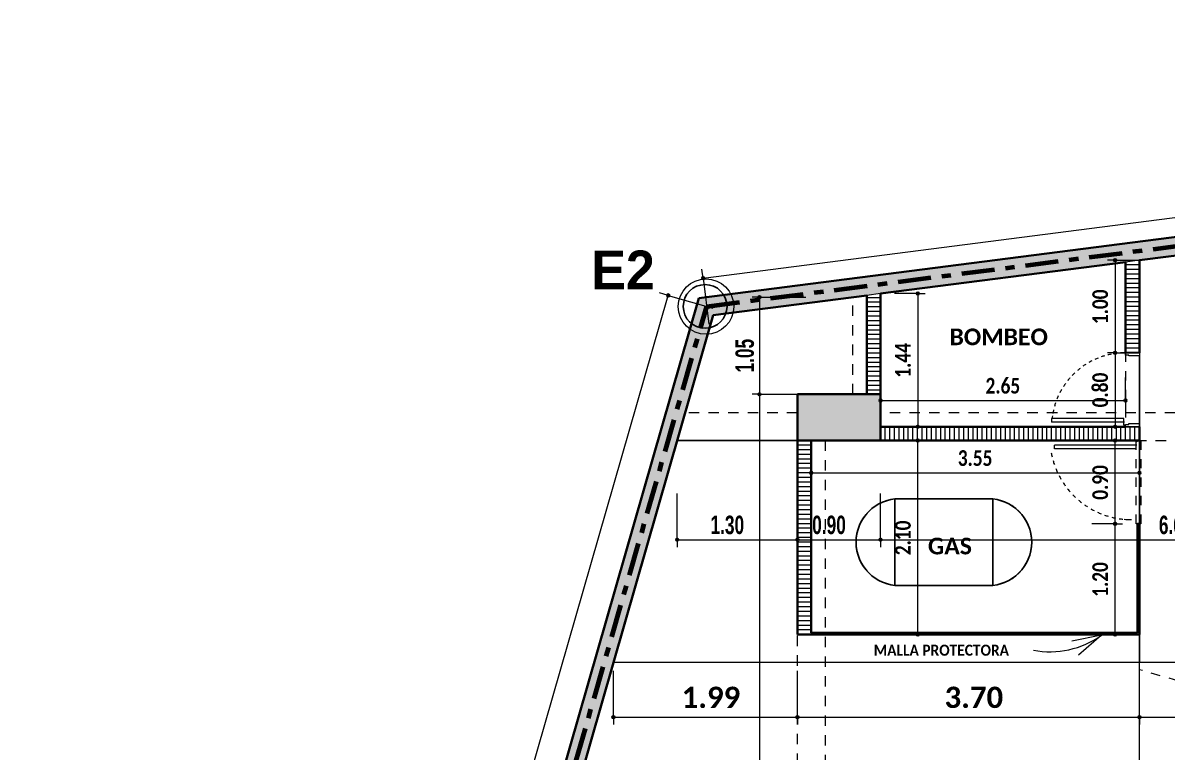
# Model space of a CAD drawing. Header units: metres. Extents: x -144 to 1000, y -717 to 29.
# Drawn here: x 120.13 to 132.51, y -552.05 to -544.15 of the extents above; entities that cross this region are included whole.
import ezdxf

# ---------------------------------------------------------------- set-up
doc = ezdxf.new("R2010")
doc.units = ezdxf.units.M
for name, pattern in [('Basculante', [0.11625, 0.075, -0.04125]), ('basculante modificado', [0.18, 0.1125, -0.0675]), ('Dash Dot 3_16_', [0.595313, 0.357187, -0.119063, 0, -0.119063]), ('Trazo', [0.45, 0.225, -0.225])]:
    doc.linetypes.add(name, pattern=pattern)
doc.layers.get('0').update_dxf_attribs({"color": 1})
for name, color, linetype, lineweight in [('A-ANNO-DIMS', 1, 'Continuous', 9), ('A-DETL', 1, 'Continuous', 9), ('A-DETL-GENF', 1, 'Continuous', 9), ('A-DETL-THIN', 1, 'Continuous', 9), ('A-DOOR', 1, 'Continuous', 9), ('A-DOOR-FRAM', 1, 'Continuous', 9), ('A-DOOR-HDLN', 1, 'Trazo', 20), ('A-FLOR', 2, 'Continuous', 9), ('A-WALL', 4, 'Continuous', 9), ('G-ANNO-TEXT', 2, 'Continuous', 9), ('L-SITE', 7, 'Continuous', 9), ('S-COLS', 7, 'Continuous', 9)]:
    doc.layers.add(name, color=color, linetype=linetype, lineweight=lineweight)
doc.layers.add('A-WALL-PATT', color=7, linetype='Continuous', lineweight=35, true_color=0x9c9c9c)
doc.styles.add('Britannic Bold_B_1', font='', dxfattribs={"width": 0.7, "height": 0.4})
doc.styles.add('Britannic Bold_B_3', font='', dxfattribs={"width": 0.7})
doc.styles.add('Calibri_B', font='calibrib.ttf', dxfattribs={"height": 0.165})
doc.styles.add('Calibri_B_4', font='calibrib.ttf', dxfattribs={"height": 0.1125})
doc.styles.add('Calibri_B_5', font='calibrib.ttf', dxfattribs={"height": 0.66})
doc.styles.add('Calibri_B_7', font='calibrib.ttf', dxfattribs={"width": 0.8, "height": 0.18})
doc.styles.get('Britannic Bold_B_1').set_extended_font_data('Britannic Bold', bold=True)
doc.styles.get('Britannic Bold_B_3').set_extended_font_data('Britannic Bold', bold=True)

# ---------------------------------------------------------------- blocks, each defined once
blk = doc.blocks.new('A$C4d52d4f2')
blk.add_circle((-0.30664, -0.16869), 0.00238)
blk = doc.blocks.new('Z')
at = {"layer": 'A-ANNO-DIMS', "lineweight": 25}
h = blk.add_hatch(color=256, dxfattribs=at)
edge = h.paths.add_edge_path()
edge.add_arc((122.28, -486.635), 0.015, 0, 360)
at = {"layer": 'A-ANNO-DIMS', "lineweight": 25, "true_color": 0x0000ff}
h = blk.add_hatch(color=5, dxfattribs=at)
edge = h.paths.add_edge_path()
edge.add_arc((117.824, -486.829), 0.015, 0, 360)
h = blk.add_hatch(color=5, dxfattribs=at)
edge = h.paths.add_edge_path()
edge.add_arc((117.448, -487.015), 0.015, 0, 360)
at = {"layer": 'A-ANNO-DIMS', "lineweight": 25}
h = blk.add_hatch(color=256, dxfattribs=at)
edge = h.paths.add_edge_path()
edge.add_arc((120.146, -486.995), 0.015, 0, 360)
at = {"layer": 'A-ANNO-DIMS', "lineweight": 25, "true_color": 0x00592d}
h = blk.add_hatch(color=118, dxfattribs=at)
edge = h.paths.add_edge_path()
edge.add_arc((118.434, -487.034), 0.015, 0, 360)
at = {"layer": 'A-ANNO-DIMS', "lineweight": 25}
h = blk.add_hatch(color=256, dxfattribs=at)
edge = h.paths.add_edge_path()
edge.add_arc((122.28, -487.636), 0.015, 0, 360)
h = blk.add_hatch(color=256, dxfattribs=at)
edge = h.paths.add_edge_path()
edge.add_arc((122.28, -487.636), 0.015, 0, 360)
at = {"layer": 'A-ANNO-DIMS', "lineweight": 25, "true_color": 0x00592d}
h = blk.add_hatch(color=118, dxfattribs=at)
edge = h.paths.add_edge_path()
edge.add_arc((118.434, -488.086), 0.015, 0, 360)
h = blk.add_hatch(color=118, dxfattribs=at)
edge = h.paths.add_edge_path()
edge.add_arc((118.434, -488.086), 0.015, 0, 360)
at = {"layer": 'A-ANNO-DIMS', "lineweight": 25}
h = blk.add_hatch(color=256, dxfattribs=at)
edge = h.paths.add_edge_path()
edge.add_arc((119.744, -488.153), 0.015, 0, 360)
h = blk.add_hatch(color=256, dxfattribs=at)
edge = h.paths.add_edge_path()
edge.add_arc((122.394, -488.153), 0.015, 0, 360)
h = blk.add_hatch(color=256, dxfattribs=at)
edge = h.paths.add_edge_path()
edge.add_arc((120.146, -488.436), 0.015, 0, 360)
h = blk.add_hatch(color=256, dxfattribs=at)
edge = h.paths.add_edge_path()
edge.add_arc((122.28, -488.436), 0.015, 0, 360)
h = blk.add_hatch(color=256, dxfattribs=at)
edge = h.paths.add_edge_path()
edge.add_arc((120.146, -488.586), 0.015, 0, 360)
h = blk.add_hatch(color=256, dxfattribs=at)
edge = h.paths.add_edge_path()
edge.add_arc((122.28, -488.586), 0.015, 0, 360)
h = blk.add_hatch(color=256, dxfattribs=at)
edge = h.paths.add_edge_path()
edge.add_arc((118.994, -488.937), 0.015, 0, 360)
h = blk.add_hatch(color=256, dxfattribs=at)
edge = h.paths.add_edge_path()
edge.add_arc((122.544, -488.937), 0.015, 0, 360)
h = blk.add_hatch(color=256, dxfattribs=at)
edge = h.paths.add_edge_path()
edge.add_arc((122.28, -489.486), 0.015, 0, 360)
h = blk.add_hatch(color=256, dxfattribs=at)
edge = h.paths.add_edge_path()
edge.add_arc((122.28, -489.486), 0.015, 0, 360)
at = {"layer": 'A-ANNO-DIMS', "lineweight": 25, "true_color": 0x00592d}
h = blk.add_hatch(color=118, dxfattribs=at)
edge = h.paths.add_edge_path()
edge.add_arc((117.544, -489.659), 0.015, 0, 360)
h = blk.add_hatch(color=118, dxfattribs=at)
edge = h.paths.add_edge_path()
edge.add_arc((118.844, -489.659), 0.015, 0, 360)
h = blk.add_hatch(color=118, dxfattribs=at)
edge = h.paths.add_edge_path()
edge.add_arc((118.844, -489.659), 0.015, 0, 360)
h = blk.add_hatch(color=118, dxfattribs=at)
edge = h.paths.add_edge_path()
edge.add_arc((119.744, -489.659), 0.015, 0, 360)
h = blk.add_hatch(color=118, dxfattribs=at)
edge = h.paths.add_edge_path()
edge.add_arc((119.744, -489.659), 0.015, 0, 360)
at = {"layer": 'A-ANNO-DIMS', "lineweight": 25}
h = blk.add_hatch(color=256, dxfattribs=at)
edge = h.paths.add_edge_path()
edge.add_arc((120.146, -490.686), 0.015, 0, 360)
h = blk.add_hatch(color=256, dxfattribs=at)
edge = h.paths.add_edge_path()
edge.add_arc((122.28, -490.686), 0.015, 0, 360)
at = {"layer": 'A-ANNO-DIMS', "lineweight": 25, "true_color": 0x004080}
h = blk.add_hatch(color=156, dxfattribs=at)
edge = h.paths.add_edge_path()
edge.add_arc((116.854, -491.579), 0.015, 0, 360)
h = blk.add_hatch(color=156, dxfattribs=at)
edge = h.paths.add_edge_path()
edge.add_arc((118.844, -491.579), 0.015, 0, 360)
h = blk.add_hatch(color=156, dxfattribs=at)
edge = h.paths.add_edge_path()
edge.add_arc((118.844, -491.579), 0.015, 0, 360)
h = blk.add_hatch(color=156, dxfattribs=at)
edge = h.paths.add_edge_path()
edge.add_arc((122.544, -491.579), 0.015, 0, 360)
h = blk.add_hatch(color=156, dxfattribs=at)
edge = h.paths.add_edge_path()
edge.add_arc((122.544, -491.579), 0.015, 0, 360)
at = {"layer": 'A-WALL-PATT', "lineweight": 5, "true_color": 0x747474}
blk.add_hatch(color=8, dxfattribs=at).paths.add_polyline_path([(117.718, -487.256), (139.448, -484.459), (139.43, -484.26), (117.779, -487.047), (117.726, -487.228)])
at = {"layer": 'A-WALL-PATT', "true_color": 0x747474}
h = blk.add_hatch(color=8, dxfattribs=at)
h.paths.add_polyline_path([(110.992, -511.387), (113.254, -503.517), (113.045, -503.517), (110.784, -511.387)])
h.paths.add_polyline_path([(115.459, -495.118), (115.667, -495.118), (117.935, -487.228), (117.718, -487.256), (115.545, -494.82)])
at = {"layer": 'S-COLS', "true_color": 0x5c5c5c}
h = blk.add_hatch(color=251, dxfattribs=at)
h.paths.add_polyline_path([(119.144, -508.036), (119.144, -507.136), (118.644, -507.136), (118.644, -508.036)])
h.paths.add_polyline_path([(136.944, -508.036), (136.944, -507.136), (136.444, -507.136), (136.444, -508.036)])
h.paths.add_polyline_path([(126.344, -508.036), (126.844, -508.036), (126.844, -507.136), (126.344, -507.136), (126.344, -507.984)])
h.paths.add_polyline_path([(133.144, -500.336), (133.144, -500.336), (133.144, -497.186), (132.644, -497.186), (132.644, -500.336)])
h.paths.add_polyline_path([(124.544, -500.336), (124.544, -499.836), (122.844, -499.836), (122.844, -497.686), (124.544, -497.686), (124.544, -497.186), (122.769, -497.186), (122.769, -500.336)])
h.paths.add_polyline_path([(126.844, -500.336), (126.844, -499.436), (126.344, -499.436), (126.344, -500.336), (126.785, -500.336)])
h.paths.add_polyline_path([(136.544, -500.336), (136.944, -500.336), (136.944, -499.636), (136.544, -499.636)])
h.paths.add_polyline_path([(126.785, -498.086), (126.844, -498.086), (126.844, -497.186), (126.344, -497.186), (126.344, -498.086)])
h.paths.add_polyline_path([(136.944, -497.886), (136.944, -497.185), (136.544, -497.186), (136.544, -497.886)])
h.paths.add_polyline_path([(136.444, -489.186), (136.944, -489.186), (136.944, -488.286), (136.444, -488.286), (136.444, -488.992)])
h.paths.add_polyline_path([(126.844, -489.186), (126.844, -488.286), (126.344, -488.286), (126.344, -489.186), (126.785, -489.186)])
h.paths.add_polyline_path([(118.844, -488.586), (119.744, -488.586), (119.744, -488.086), (118.844, -488.086)])
at = {"layer": 'A-ANNO-DIMS', "color": 5, "true_color": 0x0000ff}
for p, q in [((117.824, -486.829), (139.3, -484.066)), ((117.824, -486.829), (117.811, -486.73)), ((117.824, -486.829), (117.888, -487.325)), ((117.448, -487.015), (117.352, -486.988)), ((110.467, -511.307), (117.448, -487.015)), ((117.448, -487.015), (117.929, -487.154))]:
    blk.add_line(p, q, dxfattribs=at)
at = {"layer": 'A-ANNO-DIMS'}
for p, q in [((122.28, -486.635), (122.2, -486.635)), ((122.28, -486.635), (122.28, -487.636)), ((122.28, -486.635), (122.53, -486.635)), ((120.146, -486.995), (119.896, -486.995)), ((120.146, -486.995), (120.146, -488.436)), ((120.146, -486.995), (120.226, -486.995)), ((122.28, -487.636), (122.2, -487.636)), ((122.28, -487.636), (122.2, -487.636)), ((122.28, -487.636), (122.53, -487.636)), ((122.28, -487.636), (122.28, -488.436)), ((122.28, -487.636), (122.53, -487.636)), ((119.744, -488.153), (119.744, -487.903)), ((122.394, -488.153), (122.394, -487.903)), ((119.744, -488.153), (122.394, -488.153)), ((119.744, -488.153), (119.744, -488.233)), ((122.394, -488.153), (122.394, -488.233)), ((120.146, -488.436), (120.066, -488.436)), ((120.146, -488.436), (120.396, -488.436)), ((122.28, -488.436), (122.2, -488.436)), ((122.28, -488.436), (122.53, -488.436)), ((120.146, -488.586), (119.896, -488.586)), ((120.146, -490.686), (120.146, -488.586)), ((120.146, -488.586), (120.226, -488.586)), ((122.28, -488.586), (122.03, -488.586)), ((122.28, -489.486), (122.28, -488.586)), ((122.28, -488.586), (122.36, -488.586)), ((118.994, -488.937), (118.994, -488.687)), ((122.544, -488.937), (122.544, -488.687)), ((118.994, -488.937), (122.544, -488.937)), ((118.994, -488.937), (118.994, -489.017)), ((122.544, -488.937), (122.544, -489.017)), ((122.28, -489.486), (122.03, -489.486)), ((122.28, -489.486), (122.03, -489.486)), ((122.28, -490.686), (122.28, -489.486)), ((122.28, -489.486), (122.36, -489.486)), ((122.28, -489.486), (122.36, -489.486)), ((120.146, -490.686), (119.896, -490.686)), ((120.146, -490.686), (120.226, -490.686)), ((122.28, -490.686), (122.03, -490.686)), ((122.28, -490.686), (122.36, -490.686))]:
    blk.add_line(p, q, dxfattribs=at)
at = {"layer": 'A-ANNO-DIMS', "color": 118, "true_color": 0x00592d}
for p, q in [((118.434, -487.034), (118.354, -487.034)), ((118.434, -487.034), (118.434, -488.086)), ((118.434, -487.034), (118.934, -487.034)), ((118.434, -488.086), (118.354, -488.086)), ((118.434, -488.086), (118.354, -488.086)), ((118.434, -488.086), (118.934, -488.086)), ((118.434, -488.086), (118.434, -497.185)), ((118.434, -488.086), (118.934, -488.086)), ((117.544, -489.659), (117.544, -489.159)), ((118.844, -489.659), (118.844, -489.159)), ((118.844, -489.659), (118.844, -489.159)), ((119.744, -489.659), (119.744, -489.159)), ((119.744, -489.659), (119.744, -489.159)), ((117.544, -489.659), (118.844, -489.659)), ((117.544, -489.659), (117.544, -489.739)), ((118.844, -489.659), (118.844, -489.739)), ((118.844, -489.659), (119.744, -489.659)), ((118.844, -489.659), (118.844, -489.739)), ((119.744, -489.659), (119.744, -489.739)), ((119.744, -489.659), (126.344, -489.659)), ((119.744, -489.659), (119.744, -489.739))]:
    blk.add_line(p, q, dxfattribs=at)
at = {"layer": 'A-ANNO-DIMS', "color": 156, "true_color": 0x004080}
for p, q in [((116.854, -491.579), (116.854, -491.079)), ((118.844, -491.579), (118.844, -491.079)), ((118.844, -491.579), (118.844, -491.079)), ((122.544, -491.579), (122.544, -491.079)), ((122.544, -491.579), (122.544, -491.079)), ((116.854, -491.579), (118.844, -491.579)), ((116.854, -491.579), (116.854, -491.659)), ((118.844, -491.579), (118.844, -491.659)), ((118.844, -491.579), (122.544, -491.579)), ((118.844, -491.579), (118.844, -491.659)), ((122.544, -491.579), (122.544, -491.659)), ((122.544, -491.579), (124.044, -491.579)), ((122.544, -491.579), (122.544, -491.659))]:
    blk.add_line(p, q, dxfattribs=at)
at = {"layer": 'A-ANNO-DIMS', "lineweight": 25}
for centre in [(122.28, -486.635), (120.146, -486.995), (122.28, -487.636), (122.28, -487.636), (119.744, -488.153), (122.394, -488.153), (120.146, -488.436), (122.28, -488.436), (120.146, -488.586), (122.28, -488.586), (118.994, -488.937), (122.544, -488.937), (122.28, -489.486), (122.28, -489.486), (120.146, -490.686), (122.28, -490.686)]:
    blk.add_circle(centre, 0.015, dxfattribs=at)
at = {"layer": 'A-ANNO-DIMS', "color": 5, "lineweight": 25, "true_color": 0x0000ff}
for centre in [(117.824, -486.829), (117.448, -487.015)]:
    blk.add_circle(centre, 0.015, dxfattribs=at)
at = {"layer": 'A-ANNO-DIMS', "color": 118, "lineweight": 25, "true_color": 0x00592d}
for centre in [(118.434, -487.034), (118.434, -488.086), (118.434, -488.086), (117.544, -489.659), (118.844, -489.659), (118.844, -489.659), (119.744, -489.659), (119.744, -489.659)]:
    blk.add_circle(centre, 0.015, dxfattribs=at)
at = {"layer": 'A-ANNO-DIMS', "color": 156, "lineweight": 25, "true_color": 0x004080}
for centre in [(116.854, -491.579), (118.844, -491.579), (118.844, -491.579), (122.544, -491.579), (122.544, -491.579)]:
    blk.add_circle(centre, 0.015, dxfattribs=at)
at = {"layer": 'A-DETL', "color": 7, "linetype": 'Dash Dot 3_16_', "lineweight": 70}
for p, q in [((117.864, -487.135), (139.339, -484.371)), ((110.883, -511.427), (117.864, -487.135))]:
    blk.add_line(p, q, dxfattribs=at)
at = {"layer": 'A-DETL', "color": 7, "linetype": 'basculante modificado'}
for p, q in [((119.744, -486.995), (119.744, -488.086)), ((119.444, -488.086), (119.444, -487.034)), ((118.844, -488.286), (117.63, -488.286)), ((126.331, -488.286), (119.744, -488.286)), ((117.544, -488.586), (118.844, -488.586)), ((118.844, -497.185), (118.844, -488.586)), ((119.144, -488.586), (119.144, -497.186)), ((119.744, -488.586), (126.331, -488.586))]:
    blk.add_line(p, q, dxfattribs=at)
at = {"layer": 'A-DETL', "color": 9, "linetype": 'Basculante', "true_color": 0xc0c0c0}
blk.add_line((133.144, -494.127), (122.544, -491.067), dxfattribs=at)
at = {"layer": 'A-DETL-GENF', "linetype": 'Basculante'}
for p, q in [((122.544, -487.636), (122.394, -487.636)), ((122.394, -487.636), (122.394, -488.436)), ((122.544, -488.436), (122.544, -487.636)), ((122.394, -488.436), (122.544, -488.436)), ((122.509, -488.586), (122.559, -488.586)), ((122.509, -489.486), (122.509, -488.586)), ((122.559, -488.586), (122.559, -489.486)), ((122.559, -489.486), (122.509, -489.486))]:
    blk.add_line(p, q, dxfattribs=at)
at = {"layer": 'A-DETL-THIN'}
for p, q in [((124.044, -486.442), (122.544, -486.635)), ((122.544, -486.635), (122.544, -490.986)), ((119.594, -487.015), (117.935, -487.228)), ((119.594, -488.086), (119.594, -487.015)), ((117.935, -487.228), (117.544, -488.586)), ((118.844, -488.586), (118.844, -488.086)), ((118.844, -488.086), (119.594, -488.086)), ((117.544, -488.586), (116.854, -490.986)), ((118.844, -488.586), (117.544, -488.586)), ((118.844, -488.586), (117.544, -488.586)), ((117.544, -488.586), (118.844, -488.586)), ((118.844, -490.686), (118.844, -488.586)), ((122.544, -490.686), (118.844, -490.686)), ((122.544, -490.986), (122.544, -490.686)), ((116.854, -490.986), (122.544, -490.986)), ((122.544, -490.986), (123.444, -490.986))]:
    blk.add_line(p, q, dxfattribs=at)
blk.add_circle((117.856, -487.136), 0.3, dxfattribs=at)
at = {"layer": 'A-DOOR', "lineweight": 15}
for p, q in [((121.594, -488.346), (121.594, -488.386)), ((122.374, -488.346), (121.594, -488.346)), ((122.374, -488.421), (122.374, -488.346)), ((122.384, -488.386), (121.594, -488.386)), ((122.384, -488.421), (122.374, -488.421)), ((122.384, -488.436), (122.384, -488.421)), ((122.504, -488.601), (122.504, -488.676)), ((122.514, -488.601), (122.504, -488.601)), ((122.514, -488.586), (122.514, -488.601)), ((121.624, -488.676), (121.624, -488.636)), ((122.514, -488.636), (121.624, -488.636)), ((122.504, -488.676), (121.624, -488.676))]:
    blk.add_line(p, q, dxfattribs=at)
at = {"layer": 'A-DOOR'}
for p, q in [((122.394, -488.436), (122.544, -488.436)), ((122.524, -488.586), (122.544, -488.586))]:
    blk.add_line(p, q, dxfattribs=at)
for centre, radius, start, end in [((122.394, -488.436), 0.8, 117.2056, 119.8767), ((122.394, -488.436), 0.8, 111.8777, 114.5395), ((122.394, -488.436), 0.8, 106.5629, 109.2191), ((122.394, -488.436), 0.8, 101.2538, 103.9081), ((122.394, -488.436), 0.8, 95.9429, 98.5991), ((122.394, -488.436), 0.8, 90, 95.1398), ((122.394, -488.436), 0.8, 133.3395, 136.0594), ((122.394, -488.436), 0.8, 127.9295, 130.6298), ((122.394, -488.436), 0.8, 122.5538, 125.2378), ((122.394, -488.436), 0.8, 144.2878, 147.0559), ((122.394, -488.436), 0.8, 138.7903, 141.5328), ((122.394, -488.436), 0.8, 155.4451, 158.2717), ((122.394, -488.436), 0.8, 149.8378, 152.634), ((122.394, -488.436), 0.8, 161.1143, 164.1684), ((122.394, -488.436), 0.8, 171.55, 173.5406), ((122.394, -488.436), 0.8, 166.8489, 169.7418), ((122.394, -488.436), 0.8, 166.8489, 169.7418), ((122.457, -488.561), 0.881, 190.2582, 193.1511), ((122.457, -488.561), 0.881, 190.2582, 193.1511), ((122.457, -488.561), 0.881, 195.8316, 198.8857), ((122.457, -488.561), 0.881, 201.7283, 204.5549), ((122.457, -488.561), 0.881, 207.366, 210.1622), ((122.457, -488.561), 0.881, 212.9441, 215.7122), ((122.457, -488.561), 0.881, 218.4672, 221.2097), ((122.457, -488.561), 0.881, 223.9406, 226.6605), ((122.457, -488.561), 0.881, 229.3702, 232.0705), ((122.457, -488.561), 0.881, 234.7622, 237.4462), ((122.457, -488.561), 0.881, 240.1233, 242.7944), ((122.457, -488.561), 0.881, 245.4605, 248.1223), ((122.457, -488.561), 0.881, 250.7809, 253.4371), ((122.457, -488.561), 0.881, 256.0919, 258.7462), ((122.457, -488.561), 0.881, 261.4009, 264.0571), ((122.457, -488.561), 0.881, 264.8602, 270)]:
    blk.add_arc(centre, radius, start, end, dxfattribs=at)
at = {"layer": 'A-DOOR-FRAM', "lineweight": 15}
for p, q in [((122.394, -487.636), (122.544, -487.636)), ((122.394, -487.661), (122.394, -487.636)), ((122.429, -487.661), (122.394, -487.661)), ((122.429, -487.671), (122.429, -487.661)), ((122.544, -487.671), (122.429, -487.671)), ((122.544, -487.636), (122.544, -487.671)), ((122.394, -488.411), (122.429, -488.411)), ((122.394, -488.436), (122.394, -488.411)), ((122.544, -488.436), (122.394, -488.436)), ((122.429, -488.401), (122.544, -488.401)), ((122.429, -488.411), (122.429, -488.401)), ((122.544, -488.401), (122.544, -488.436))]:
    blk.add_line(p, q, dxfattribs=at)
at = {"layer": 'A-DOOR-HDLN'}
for p, q in [((122.544, -487.636), (122.394, -487.636)), ((122.544, -489.486), (122.524, -489.486))]:
    blk.add_line(p, q, dxfattribs=at)
at = {"layer": 'A-FLOR'}
for p, q in [((122.544, -488.401), (122.544, -487.671)), ((122.544, -489.486), (122.544, -488.586)), ((122.544, -495.118), (122.544, -490.686))]:
    blk.add_line(p, q, dxfattribs=at)
at = {"layer": 'A-WALL', "lineweight": 35}
for p, q in [((139.43, -484.26), (117.779, -487.047)), ((122.544, -486.635), (139.249, -484.485)), ((119.744, -486.995), (122.394, -486.654)), ((122.394, -486.654), (122.394, -487.636)), ((122.544, -487.636), (122.544, -486.635)), ((119.744, -488.086), (119.744, -486.995)), ((117.779, -487.047), (115.459, -495.118)), ((117.935, -487.228), (119.594, -487.015)), ((119.594, -487.015), (119.594, -488.086)), ((117.935, -487.228), (115.667, -495.118)), ((119.594, -488.086), (119.744, -488.086)), ((122.394, -488.436), (119.744, -488.436)), ((119.744, -488.436), (119.744, -488.586)), ((122.544, -488.586), (122.544, -488.436)), ((118.844, -488.586), (118.844, -490.686)), ((118.994, -488.586), (118.844, -488.586)), ((118.994, -490.666), (118.994, -488.586)), ((119.744, -488.586), (122.544, -488.586)), ((122.544, -489.486), (122.524, -489.486)), ((122.524, -489.486), (122.524, -490.666)), ((122.544, -490.686), (122.544, -489.486)), ((118.844, -490.686), (122.544, -490.686)), ((122.524, -490.666), (118.994, -490.666))]:
    blk.add_line(p, q, dxfattribs=at)
at = {"layer": 'A-WALL'}
for p, q in [((122.544, -486.635), (122.394, -486.654)), ((119.744, -486.995), (119.594, -487.015)), ((118.994, -490.666), (118.994, -490.686))]:
    blk.add_line(p, q, dxfattribs=at)
at = {"layer": 'A-WALL-PATT', "color": 8, "lineweight": 5, "true_color": 0x727272}
for p, q in [((122.544, -486.685), (122.394, -486.685)), ((122.544, -486.735), (122.394, -486.735)), ((122.544, -486.635), (122.539, -486.635)), ((122.544, -486.785), (122.394, -486.785)), ((122.544, -486.835), (122.394, -486.835)), ((122.544, -486.885), (122.394, -486.885)), ((122.544, -486.935), (122.394, -486.935)), ((122.544, -486.985), (122.394, -486.985)), ((119.744, -487.04), (119.594, -487.04)), ((119.744, -487.09), (119.594, -487.09)), ((122.544, -487.035), (122.394, -487.035)), ((122.544, -487.085), (122.394, -487.085)), ((119.744, -487.14), (119.594, -487.14)), ((119.744, -487.19), (119.594, -487.19)), ((119.744, -487.24), (119.594, -487.24)), ((122.544, -487.135), (122.394, -487.135)), ((122.544, -487.185), (122.394, -487.185)), ((122.544, -487.235), (122.394, -487.235)), ((119.744, -487.29), (119.594, -487.29)), ((119.744, -487.34), (119.594, -487.34)), ((122.544, -487.285), (122.394, -487.285)), ((122.544, -487.335), (122.394, -487.335)), ((119.744, -487.39), (119.594, -487.39)), ((119.744, -487.44), (119.594, -487.44)), ((119.744, -487.49), (119.594, -487.49)), ((122.544, -487.385), (122.394, -487.385)), ((122.544, -487.435), (122.394, -487.435)), ((122.544, -487.485), (122.394, -487.485)), ((119.744, -487.54), (119.594, -487.54)), ((119.744, -487.59), (119.594, -487.59)), ((122.544, -487.535), (122.394, -487.535)), ((122.544, -487.585), (122.394, -487.585)), ((119.744, -487.64), (119.594, -487.64)), ((119.744, -487.69), (119.594, -487.69)), ((119.744, -487.74), (119.594, -487.74)), ((122.544, -487.635), (122.394, -487.635)), ((119.744, -487.79), (119.594, -487.79)), ((119.744, -487.84), (119.594, -487.84)), ((119.744, -487.89), (119.594, -487.89)), ((119.744, -487.94), (119.594, -487.94)), ((119.744, -487.99), (119.594, -487.99)), ((119.744, -488.04), (119.594, -488.04)), ((119.794, -488.586), (119.794, -488.436)), ((119.844, -488.586), (119.844, -488.436)), ((119.894, -488.586), (119.894, -488.436)), ((119.944, -488.586), (119.944, -488.436)), ((119.994, -488.586), (119.994, -488.436)), ((120.044, -488.586), (120.044, -488.436)), ((120.094, -488.586), (120.094, -488.436)), ((120.144, -488.586), (120.144, -488.436)), ((120.194, -488.586), (120.194, -488.436)), ((120.244, -488.586), (120.244, -488.436)), ((120.294, -488.586), (120.294, -488.436)), ((120.344, -488.586), (120.344, -488.436)), ((120.394, -488.586), (120.394, -488.436)), ((120.444, -488.586), (120.444, -488.436)), ((120.494, -488.586), (120.494, -488.436)), ((120.544, -488.586), (120.544, -488.436)), ((120.594, -488.586), (120.594, -488.436)), ((120.644, -488.586), (120.644, -488.436)), ((120.694, -488.586), (120.694, -488.436)), ((120.744, -488.586), (120.744, -488.436)), ((120.794, -488.586), (120.794, -488.436)), ((120.844, -488.586), (120.844, -488.436)), ((120.894, -488.586), (120.894, -488.436)), ((120.944, -488.586), (120.944, -488.436)), ((120.994, -488.586), (120.994, -488.436)), ((121.044, -488.586), (121.044, -488.436)), ((121.094, -488.586), (121.094, -488.436)), ((121.144, -488.586), (121.144, -488.436)), ((121.194, -488.586), (121.194, -488.436)), ((121.244, -488.586), (121.244, -488.436)), ((121.294, -488.586), (121.294, -488.436)), ((121.344, -488.586), (121.344, -488.436)), ((121.394, -488.586), (121.394, -488.436)), ((121.444, -488.586), (121.444, -488.436)), ((121.494, -488.586), (121.494, -488.436)), ((121.544, -488.586), (121.544, -488.436)), ((121.594, -488.586), (121.594, -488.436)), ((121.644, -488.586), (121.644, -488.436)), ((121.694, -488.586), (121.694, -488.436)), ((121.744, -488.586), (121.744, -488.436)), ((121.794, -488.586), (121.794, -488.436)), ((121.844, -488.586), (121.844, -488.436)), ((121.894, -488.586), (121.894, -488.436)), ((121.944, -488.586), (121.944, -488.436)), ((121.994, -488.586), (121.994, -488.436)), ((122.044, -488.586), (122.044, -488.436)), ((122.094, -488.586), (122.094, -488.436)), ((122.144, -488.586), (122.144, -488.436)), ((122.194, -488.586), (122.194, -488.436)), ((122.244, -488.586), (122.244, -488.436)), ((122.294, -488.586), (122.294, -488.436)), ((122.344, -488.586), (122.344, -488.436)), ((122.394, -488.586), (122.394, -488.436)), ((122.444, -488.586), (122.444, -488.436)), ((122.494, -488.586), (122.494, -488.436)), ((122.544, -488.586), (122.544, -488.436)), ((118.994, -488.586), (118.844, -488.586)), ((118.994, -488.636), (118.844, -488.636)), ((118.994, -488.686), (118.844, -488.686)), ((118.994, -488.736), (118.844, -488.736)), ((118.994, -488.786), (118.844, -488.786)), ((118.994, -488.836), (118.844, -488.836)), ((118.994, -488.886), (118.844, -488.886)), ((118.994, -488.936), (118.844, -488.936)), ((118.994, -488.986), (118.844, -488.986)), ((118.994, -489.036), (118.844, -489.036)), ((118.994, -489.086), (118.844, -489.086)), ((118.994, -489.136), (118.844, -489.136)), ((118.994, -489.186), (118.844, -489.186)), ((118.994, -489.236), (118.844, -489.236)), ((118.994, -489.286), (118.844, -489.286)), ((118.994, -489.336), (118.844, -489.336)), ((118.994, -489.386), (118.844, -489.386)), ((118.994, -489.436), (118.844, -489.436)), ((118.994, -489.486), (118.844, -489.486)), ((118.994, -489.536), (118.844, -489.536)), ((118.994, -489.586), (118.844, -489.586)), ((118.994, -489.636), (118.844, -489.636)), ((118.994, -489.686), (118.844, -489.686)), ((118.994, -489.736), (118.844, -489.736)), ((118.994, -489.786), (118.844, -489.786)), ((118.994, -489.836), (118.844, -489.836)), ((118.994, -489.886), (118.844, -489.886)), ((118.994, -489.936), (118.844, -489.936)), ((118.994, -489.986), (118.844, -489.986)), ((118.994, -490.036), (118.844, -490.036)), ((118.994, -490.086), (118.844, -490.086)), ((118.994, -490.136), (118.844, -490.136)), ((118.994, -490.186), (118.844, -490.186)), ((118.994, -490.236), (118.844, -490.236)), ((118.994, -490.286), (118.844, -490.286)), ((118.994, -490.336), (118.844, -490.336)), ((118.994, -490.386), (118.844, -490.386)), ((118.994, -490.436), (118.844, -490.436)), ((118.994, -490.486), (118.844, -490.486)), ((118.994, -490.536), (118.844, -490.536)), ((118.994, -490.586), (118.844, -490.586)), ((118.994, -490.636), (118.844, -490.636))]:
    blk.add_line(p, q, dxfattribs=at)
at = {"layer": 'G-ANNO-TEXT'}
for q in [(121.812, -490.756), (121.886, -490.909)]:
    blk.add_line((122.134, -490.693), q, dxfattribs=at)
blk.add_arc((121.576, -489.913), 0.959, 259.2074, 305.5689, dxfattribs=at)
at = {"layer": 'L-SITE', "lineweight": 25}
for p, q in [((119.899, -490.156), (119.899, -489.216)), ((120.959, -489.216), (119.899, -489.216)), ((120.959, -490.156), (120.959, -489.216)), ((119.899, -490.156), (120.959, -490.156))]:
    blk.add_line(p, q, dxfattribs=at)
at = {"layer": 'L-SITE'}
for p, q in [((119.899, -489.219), (119.899, -490.154)), ((119.899, -490.154), (119.899, -489.219)), ((120.909, -489.216), (119.949, -489.216)), ((120.909, -489.216), (119.949, -489.216)), ((120.959, -490.154), (120.959, -489.219)), ((120.959, -489.219), (120.959, -490.154)), ((119.949, -490.156), (120.909, -490.156)), ((119.949, -490.156), (120.909, -490.156))]:
    blk.add_line(p, q, dxfattribs=at)
for centre, start, end in [((119.949, -489.686), 90, 270), ((119.949, -489.686), 96.1082, 263.8918), ((119.949, -489.686), 90, 96.1082), ((120.909, -489.686), 83.8918, 90), ((120.909, -489.686), 270, 90), ((120.909, -489.686), 276.1082, 83.8918), ((119.949, -489.686), 263.8918, 270), ((120.909, -489.686), 270, 276.1082)]:
    blk.add_arc(centre, 0.47, start, end, dxfattribs=at)
at = {"layer": 'L-SITE', "lineweight": 25}
for centre, start, end in [((119.949, -489.686), 90, 270), ((120.909, -489.686), 270, 90)]:
    blk.add_arc(centre, 0.47, start, end, dxfattribs=at)
at = {"layer": 'S-COLS', "lineweight": 35}
for p, q in [((119.744, -488.086), (118.844, -488.086)), ((118.844, -488.086), (118.844, -488.586)), ((119.744, -488.086), (119.744, -488.586)), ((118.844, -488.586), (119.744, -488.586))]:
    blk.add_line(p, q, dxfattribs=at)
at = {"layer": 'A-ANNO-DIMS', "char_height": 0.17, "width": 0.45673, "attachment_point": 1, "rotation": 90, "line_spacing_factor": 1.158048, "style": 'Calibri_B_7'}
for s, insert in [('1.00', (122.034, -487.326)), ('1.44', (119.9, -487.906)), ('0.80', (122.034, -488.227)), ('0.90', (122.034, -489.227)), ('2.10', (119.9, -489.827)), ('1.20', (122.034, -490.277))]:
    blk.add_mtext(s, dxfattribs=dict(at, insert=insert))
at = {"layer": 'A-ANNO-DIMS', "color": 118, "true_color": 0x00592d, "insert": (118.174, -487.85), "char_height": 0.2, "width": 0.69614, "attachment_point": 1, "rotation": 90, "line_spacing_factor": 1.000203, "style": 'Britannic Bold_B_3'}
blk.add_mtext('1.05', dxfattribs=at)
at = {"layer": 'A-ANNO-DIMS', "char_height": 0.17, "width": 0.45673, "attachment_point": 1, "line_spacing_factor": 1.158048, "style": 'Calibri_B_7'}
for s, insert in [('2.65', (120.879, -487.908)), ('3.55', (120.579, -488.691))]:
    blk.add_mtext(s, dxfattribs=dict(at, insert=insert))
at = {"layer": 'A-ANNO-DIMS', "color": 118, "true_color": 0x00592d, "char_height": 0.2, "width": 0.69614, "attachment_point": 1, "line_spacing_factor": 1.000203, "style": 'Britannic Bold_B_3'}
for s, insert in [('1.30', (117.904, -489.399)), ('0.90', (119.004, -489.399)), ('6.60', (122.754, -489.399))]:
    blk.add_mtext(s, dxfattribs=dict(at, insert=insert))
at = {"layer": 'A-ANNO-DIMS', "color": 156, "true_color": 0x004080, "char_height": 0.23, "width": 0.61793, "attachment_point": 1, "line_spacing_factor": 1.158048, "style": 'Calibri_B_5'}
for s, insert in [('1.99', (117.592, -491.25)), ('3.70', (120.436, -491.25))]:
    blk.add_mtext(s, dxfattribs=dict(at, insert=insert))
at = {"layer": 'G-ANNO-TEXT', "style": 'Britannic Bold_B_1'}
blk.add_text('E2', height=0.42, dxfattribs=at).set_placement((116.615, -486.95))
at = {"layer": 'G-ANNO-TEXT', "style": 'Calibri_B'}
for s, p in [('BOMBEO', (120.489, -487.554)), ('GAS', (120.256, -489.818))]:
    blk.add_text(s, height=0.18, rotation=360, dxfattribs=at).set_placement(p)
at = {"layer": 'G-ANNO-TEXT', "style": 'Calibri_B_4', "width": 0.9}
blk.add_text('MALLA PROTECTORA', height=0.12, rotation=360, dxfattribs=at).set_placement((119.67, -490.915))

msp = doc.modelspace()

# ---------------------------------------------------------------- block references
at = {"xscale": 99.43160273753426, "yscale": 99.43160273753426, "zscale": 99.43160273753426}
msp.add_blockref('A$C4d52d4f2', (158.004, -530.45), dxfattribs=at)
at = {"color": 3}
msp.add_blockref('Z', (9.668, -60.088), dxfattribs=at)

doc.saveas('drawing.dxf')
